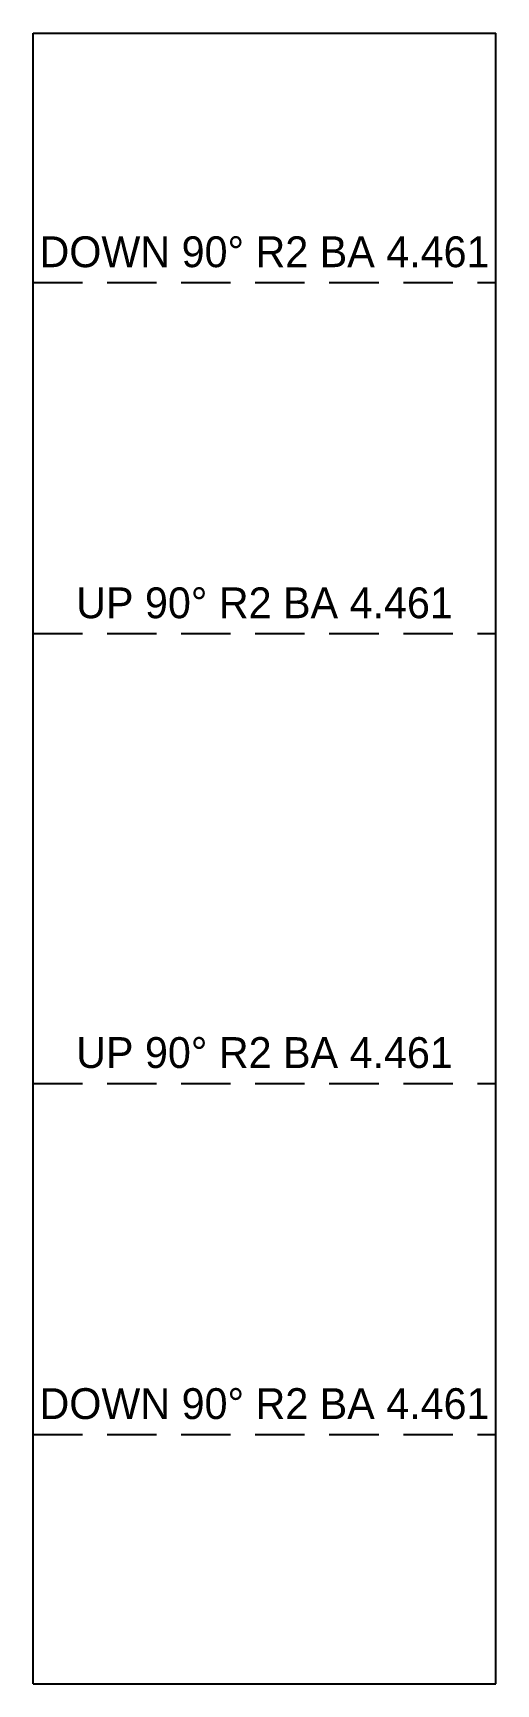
# Model space of a CAD drawing. Extents: x 0 to 38, y 0 to 134.
import ezdxf
from ezdxf.enums import TextEntityAlignment as Align

# ---------------------------------------------------------------- set-up
doc = ezdxf.new("R2010")
doc.units = 0
doc.linetypes.add('DASHED', pattern=[6, 4, -2])
for name, color, linetype in [('BEND_DOWN', 1, 'DASHED'), ('BEND_UP', 5, 'DASHED'), ('NOTES', 2, 'CONTINUOUS'), ('OUTLINE', 7, 'CONTINUOUS')]:
    doc.layers.add(name, color=color, linetype=linetype)

msp = doc.modelspace()

# ---------------------------------------------------------------- linework, layer by layer
at = {"layer": 'BEND_DOWN'}
for p, q in [((0, 113.61), (37.5, 113.61)), ((0, 20.23), (37.5, 20.23))]:
    msp.add_line(p, q, dxfattribs=at)
at = {"layer": 'BEND_UP'}
for p, q in [((0, 85.15), (37.5, 85.15)), ((0, 48.69), (37.5, 48.69))]:
    msp.add_line(p, q, dxfattribs=at)
at = {"layer": 'OUTLINE'}
for p, q in [((0, 0), (0, 133.84)), ((0, 133.84), (37.5, 133.84)), ((37.5, 0), (37.5, 133.84)), ((0, 0), (37.5, 0))]:
    msp.add_line(p, q, dxfattribs=at)

# ---------------------------------------------------------------- texts
at = {"layer": 'NOTES'}
for s, p in [('DOWN 90%%d R2 BA 4.461', (18.75, 116.11)), ('UP 90%%d R2 BA 4.461', (18.75, 87.65)), ('UP 90%%d R2 BA 4.461', (18.75, 51.19)), ('DOWN 90%%d R2 BA 4.461', (18.75, 22.73))]:
    msp.add_text(s, height=2.5, dxfattribs=at).set_placement(p, align=Align.MIDDLE_CENTER)

doc.saveas('drawing.dxf')
